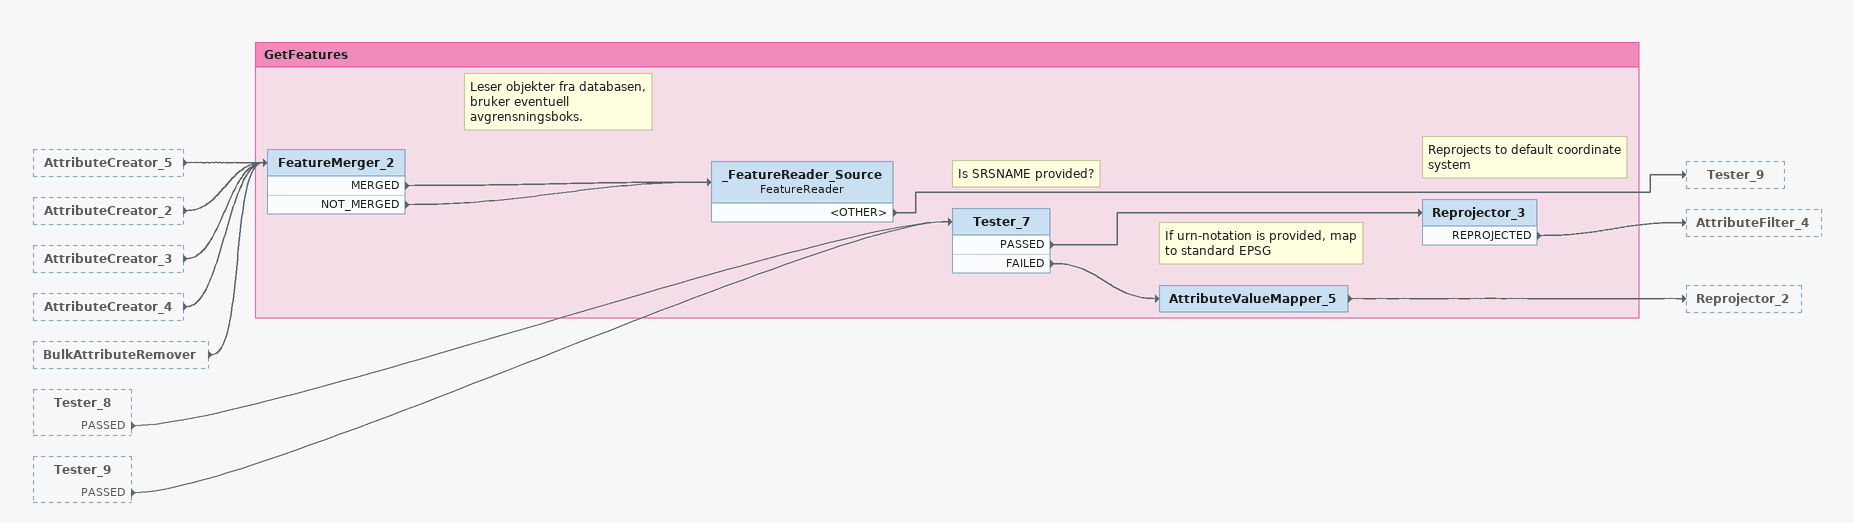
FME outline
AttributeCreator_5 [outside]
    -> FeatureMerger_2
AttributeCreator_2 [outside]
    -> FeatureMerger_2
AttributeCreator_3 [outside]
    -> FeatureMerger_2
AttributeCreator_4 [outside]
    -> FeatureMerger_2
BulkAttributeRemover [outside]
    -> FeatureMerger_2
Tester_8 [outside]
    PASSED -> Tester_7
Tester_9 [outside]
    PASSED -> Tester_7

Bookmark: GetFeatures
FeatureMerger_2
    MERGED -> _FeatureReader_Source
    NOT_MERGED -> _FeatureReader_Source
Note: Leser objekter fra databasen, bruker eventuell avgrensningsboks.
_FeatureReader_Source: FeatureReader
    <OTHER> -> Tester_9
Note: Is SRSNAME provided?
Tester_7
    PASSED -> Reprojector_3
    FAILED -> AttributeValueMapper_5
Note: Reprojects to default coordinate system
Reprojector_3
    REPROJECTED -> AttributeFilter_4
Note: If urn-notation is provided, map to standard EPSG
AttributeValueMapper_5
    -> Reprojector_2
